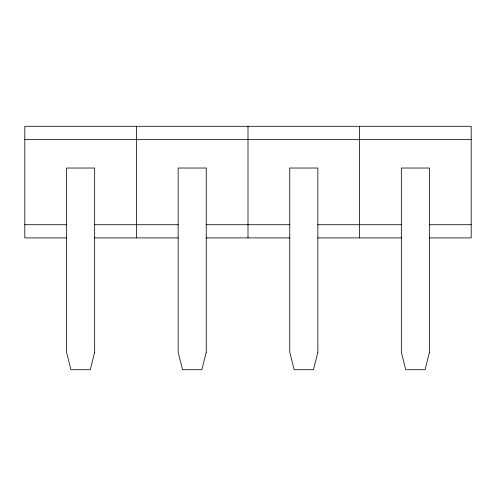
<?xml version="1.0" encoding="UTF-8"?>
<svg xmlns="http://www.w3.org/2000/svg" width="496" height="496" viewBox="0 0 496 496"><rect width="100%" height="100%" fill="white"/><g stroke="black" fill="none" stroke-linecap="round" stroke-linejoin="round"><path stroke-width="0.74" d="M24.8 139.475L471.2 139.475M24.8 224.713L66.65 224.713M94.55 224.713L178.25 224.713M206.15 224.713L289.85 224.713M317.75 224.713L401.45 224.713M429.35 224.713L471.2 224.713M66.65 237.894L24.8 237.894L24.8 126.294L471.2 126.294L471.2 237.894L429.35 237.894M94.55 237.894L178.25 237.894M206.15 237.894L289.85 237.894M317.75 237.894L401.45 237.894M359.6 126.294L359.6 237.894M248 126.294L248 237.894M136.4 126.294L136.4 237.894M94.662 352.129L90.266 369.706L70.934 369.706L66.538 352.129L66.538 168.032L94.662 168.032L94.662 352.129M206.262 352.129L201.866 369.706L182.534 369.706L178.138 352.129L178.138 168.032L206.262 168.032L206.262 352.129M317.862 352.129L313.466 369.706L294.134 369.706L289.738 352.129L289.738 168.032L317.862 168.032L317.862 352.129M429.462 352.129L425.066 369.706L405.734 369.706L401.338 352.129L401.338 168.032L429.462 168.032L429.462 352.129"/></g></svg>
